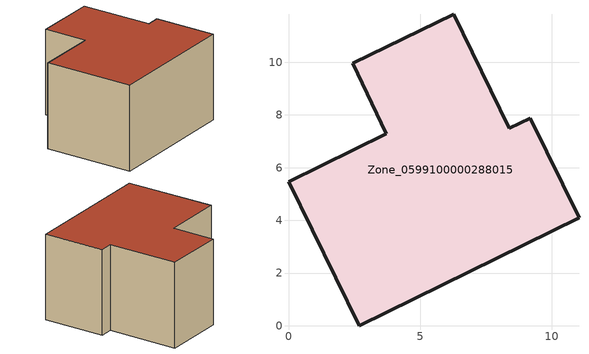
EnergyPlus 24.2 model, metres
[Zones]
Zone_0599100000288015
 floor ground (C_G): 0,5.47 3.72,7.29 2.43,9.96 6.27,11.82 8.39,7.5 9.18,7.88 11.03,4.11 2.68,0 z0
 wall outside (C_F): 2.68,0 11.03,4.11 9.18,7.88 8.39,7.5 6.27,11.82 2.43,9.96 3.72,7.29 0,5.47 2.68,0 z0:5.8
 roof outside (C_R): 3.72,7.29 0,5.47 2.68,0 11.03,4.11 9.18,7.88 8.39,7.5 6.27,11.82 2.43,9.96 z5.8
[BUILDING]
Pand.0599100000288015: North Axis=0; Terrain=City; Loads Convergence Tolerance Value=0.04; Temperature Convergence Tolerance Value=0.4; Solar Distribution=FullExterior; Maximum Number of Warmup Days=25; Minimum Number of Warmup Days=1
[Site:Location]
Rotterdam.The.Hague.AP_ZH_NLD Design_Conditions: Latitude=51.96; Longitude=4.45; Time Zone=1; Elevation=-4.5
[SITE:GROUNDTEMPERATURE:BUILDINGSURFACE]
18, 18, 18, 18, 18, 18, 18, 18, 18, 18, 18, 18
[MATERIAL] Thermal Absorptance=0.9; Solar Absorptance=0.7; Visible Absorptance=0.7
Name | Roughness | Thickness | Conductivity | Density | Specific Heat
G.TI.1946-1964 | MediumSmooth | 0.15 | 1 | 540 | 1210
F.TI.1946-1964 | Rough | 0.3 | 0.857143 | 1920 | 840
R.TI.1946-1964 | MediumRough | 0.2 | 0.277778 | 1500 | 1000
[CONSTRUCTION]
C_G: G.TI.1946-1964
C_F: F.TI.1946-1964
C_R: R.TI.1946-1964
[ZONE]
Zone_0599100000288015: Type=1; Multiplier=1; Ceiling Height=Autocalculate; Volume=Autocalculate; Floor Area=autocalculate; Part of Total Floor Area=Yes
[ZONEINFILTRATION:DESIGNFLOWRATE]
Infil_Zone_0599100000288015: Zone or ZoneList or Space or SpaceList=Zone_0599100000288015; Schedule=AlwaysOn; Design Flow Rate Calculation Method=Flow/Area; Flow Rate per Floor Area=0.003; Constant Term Coefficient=1; Temperature Term Coefficient=0; Velocity Term Coefficient=0; Velocity Squared Term Coefficient=0
[HVACTEMPLATE:ZONE:IDEALLOADSAIRSYSTEM]
Zone_0599100000288015: Maximum Heating Supply Air Temperature=50; Minimum Cooling Supply Air Temperature=13; Maximum Heating Supply Air Humidity Ratio=0.0156; Minimum Cooling Supply Air Humidity Ratio=0.0077; Heating Limit=NoLimit; Cooling Limit=NoLimit; Dehumidification Control Type=ConstantSensibleHeatRatio; Cooling Sensible Heat Ratio=0.7; Dehumidification Setpoint=60; Humidification Control Type=None; Humidification Setpoint=30; Outdoor Air Method=None; Outdoor Air Flow Rate per Person=0.00944; Outdoor Air Flow Rate per Zone Floor Area=0; Outdoor Air Flow Rate per Zone=0; Demand Controlled Ventilation Type=None; Outdoor Air Economizer Type=NoEconomizer; Heat Recovery Type=None; Sensible Heat Recovery Effectiveness=0.7; Latent Heat Recovery Effectiveness=0.65
[ZONECONTROL:THERMOSTAT]
ThermostatControl_Zone_0599100000288015: Zone or ZoneList=Zone_0599100000288015; Control Type Schedule=DualSetpointControlType; Control 1=Thermostat_Zone_0599100000288015; Temperature Difference Between Cutout And Setpoint=0
[THERMOSTATSETPOINT:DUALSETPOINT]
Thermostat_Zone_0599100000288015: Heating Setpoint Temperature Schedule=HeatingSetpoint_Zone_0599100000288015; Cooling Setpoint Temperature Schedule=CoolingSetpoint_Zone_0599100000288015
[SCHEDULE:COMPACT]
HeatingSetpoint_Zone_0599100000288015: Through: 12/31, For: AllDays, Until: 24:00, 21
CoolingSetpoint_Zone_0599100000288015: Through: 12/31, For: AllDays, Until: 24:00, 24
DualSetpointControlType: Through: 12/31, For: AllDays, Until: 24:00, 4
AlwaysOn: Through: 12/31, For: AllDays, Until: 24:00, 1
